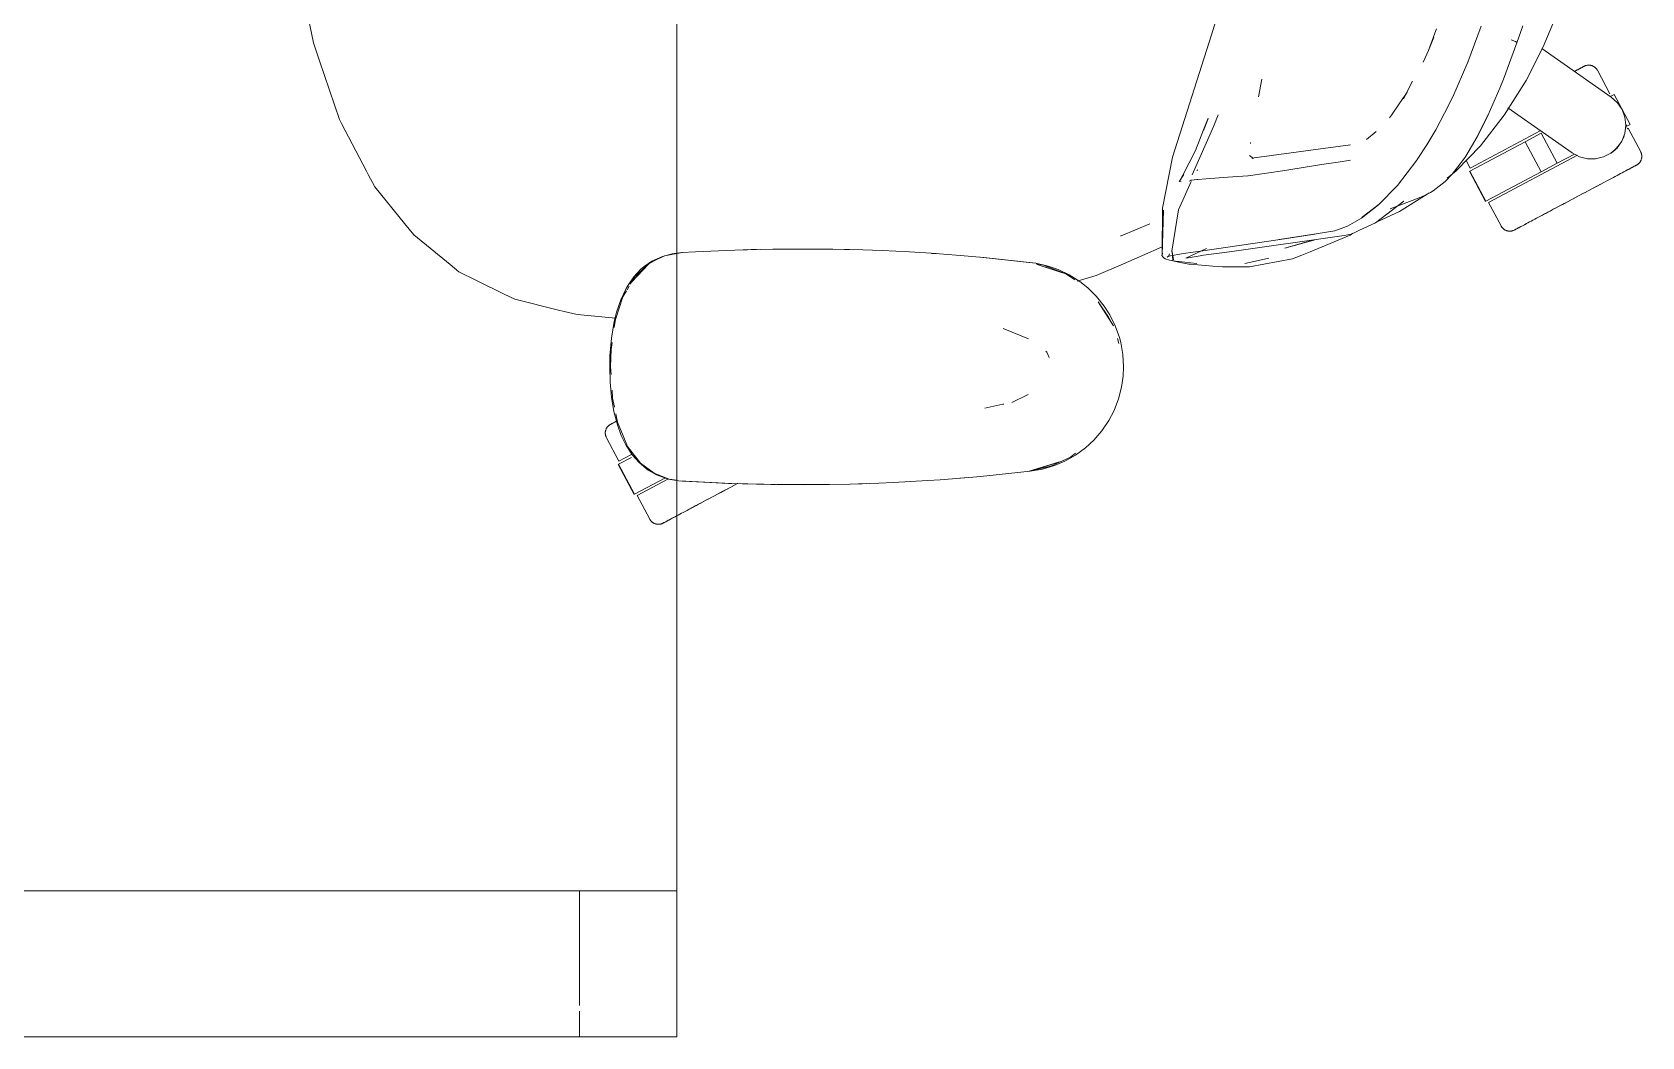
# Model space of a CAD drawing. Header units: millimetres. Extents: x 155920 to 295199, y -4084 to 97293.
# Drawn here: x 223264 to 223926, y 32620 to 33033 of the extents above; entities that cross this region are included whole.
import ezdxf

# ---------------------------------------------------------------- set-up
doc = ezdxf.new("R2010")
doc.units = ezdxf.units.MM
doc.header["$MEASUREMENT"] = 0
doc.layers.add('G-IMPT', color=8, linetype='CONTINUOUS', lineweight=9)
doc.layers.add('I-FURN', color=8, linetype='CONTINUOUS', lineweight=9)

msp = doc.modelspace()

# ---------------------------------------------------------------- linework, layer by layer
at = {"layer": 'G-IMPT'}
for p, q in [((223749.19, 33032.34), (223758.37, 33062.31)), ((223893.18, 33045.43), (223885.66, 33027.45)), ((223377.01, 33042.92), (223379.88, 33029.1)), ((223749.19, 33032.34), (223733.2, 32982.1)), ((223838.39, 33026.03), (223841.11, 33033.11)), ((223838.39, 33026.03), (223840.7, 33031.47)), ((223841.78, 33034.83), (223841.11, 33033.11)), ((223854.62, 33021.15), (223860.08, 33036.03)), ((223874.78, 33029.14), (223877.19, 33036.07)), ((223382.4, 33021.66), (223379.88, 33029.1)), ((223836.2, 33021.18), (223838.39, 33026.03)), ((223869.25, 33014.18), (223874.82, 33029.14)), ((223873.55, 33029.92), (223872.5, 33030.35)), ((223872.5, 33030.35), (223873.09, 33030.12)), ((223873.55, 33029.92), (223873.09, 33030.12)), ((223873.55, 33029.92), (223874.2, 33029.64)), ((223873.55, 33029.92), (223874.38, 33029.54)), ((223874.2, 33029.64), (223874.38, 33029.54)), ((223874.79, 33029.27), (223874.38, 33029.54)), ((223874.38, 33029.54), (223874.78, 33029.32)), ((223874.79, 33029.27), (223874.78, 33029.32)), ((223874.79, 33029.27), (223874.78, 33029.14)), ((223874.82, 33029.14), (223874.79, 33029.27)), ((223878.57, 33013.68), (223885.66, 33027.45)), ((223382.4, 33021.66), (223390.55, 32997.57)), ((223854.62, 33021.15), (223848.44, 33006.92)), ((223769.91, 33014.23), (223768.5, 33006.97)), ((223831.93, 33013.36), (223828.14, 33006.03)), ((223867.77, 33010.49), (223869.25, 33014.18)), ((223869.59, 32999.38), (223878.57, 33013.68)), ((223827.08, 33005.05), (223826.69, 33004.47)), ((223829.64, 33008.8), (223827.08, 33005.05)), ((223829.64, 33008.8), (223828.14, 33006.03)), ((223845.06, 33000.19), (223848.44, 33006.92)), ((223863, 32999.54), (223867.77, 33010.49)), ((223747.9, 32998.18), (223745.87, 32993.08)), ((223745.88, 32993.28), (223747.9, 32998.18)), ((223751.92, 32999.5), (223750.18, 32994.92)), ((223823.19, 32999.34), (223822.44, 32998.23)), ((223826.69, 33004.47), (223823.19, 32999.34)), ((223845.06, 33000.19), (223841.49, 32993.4)), ((223863, 32999.54), (223858.47, 32990.48)), ((223862.78, 32999.09), (223858.47, 32990.48)), ((223863, 32999.54), (223858.78, 32991.08)), ((223869.59, 32999.38), (223859.79, 32986.78)), ((223862.78, 32999.09), (223863, 32999.54)), ((223391.42, 32995.91), (223390.55, 32997.57)), ((223401.72, 32976.4), (223391.42, 32995.91)), ((223750.18, 32994.92), (223741.25, 32974.76)), ((223742.62, 32984.81), (223745.88, 32993.28)), ((223745.87, 32993.08), (223747.67, 32997.61)), ((223816.92, 32992.7), (223813.01, 32989.37)), ((223837.72, 32987.17), (223841.49, 32993.4)), ((223765.23, 32987.75), (223765.28, 32988.1)), ((223793.07, 32985.43), (223765.73, 32981.69)), ((223793.07, 32985.43), (223806.42, 32987.2)), ((223806.42, 32987.2), (223805.95, 32987.06)), ((223837.72, 32987.17), (223833.84, 32981.08)), ((223849.83, 32976.49), (223859.79, 32986.78)), ((223858.47, 32990.48), (223853.74, 32982.49)), ((223858.47, 32990.48), (223858.78, 32991.08)), ((223733.2, 32982.1), (223729, 32961.14)), ((223742.62, 32984.81), (223737.35, 32974.7)), ((223764.88, 32982.8), (223766.44, 32981.56)), ((223765.73, 32981.69), (223766, 32981.64)), ((223766.23, 32981.6), (223766, 32981.64)), ((223780.99, 32976.88), (223792.76, 32978.75)), ((223794.42, 32979.01), (223792.76, 32978.75)), ((223801.25, 32980.07), (223794.42, 32979.01)), ((223801.25, 32980.07), (223806.33, 32980.82)), ((223825.65, 32970.38), (223833.67, 32980.82)), ((223833.67, 32980.82), (223833.84, 32981.08)), ((223848.16, 32975.07), (223852.88, 32981.2)), ((223852.88, 32981.2), (223853.74, 32982.49)), ((223401.72, 32976.4), (223402.45, 32975.03)), ((223405.15, 32969.9), (223402.45, 32975.03)), ((223735.63, 32960.44), (223740.91, 32972.05)), ((223736, 32972.25), (223735.96, 32972.42)), ((223736, 32972.25), (223737.84, 32974.95)), ((223736, 32972.25), (223737.35, 32974.7)), ((223736.02, 32972.12), (223736, 32972.25)), ((223736.71, 32971.97), (223736.02, 32972.12)), ((223739.98, 32972.28), (223740.75, 32972.56)), ((223740.81, 32972.58), (223740.75, 32972.56)), ((223743.27, 32972.87), (223740.81, 32972.58)), ((223743.63, 32976.93), (223743.19, 32976.66)), ((223743.27, 32972.87), (223743.64, 32972.91)), ((223747.05, 32973.16), (223743.64, 32972.91)), ((223747.05, 32973.16), (223755.9, 32973.8)), ((223764.14, 32974.41), (223755.9, 32973.8)), ((223764.22, 32974.42), (223764.14, 32974.41)), ((223764.22, 32974.42), (223779.43, 32976.63)), ((223779.43, 32976.63), (223780.99, 32976.88)), ((223840.4, 32968.18), (223845.27, 32972.04)), ((223848.16, 32975.07), (223845.27, 32972.04)), ((223846.16, 32973.49), (223849.83, 32976.49)), ((223405.15, 32969.9), (223417.36, 32954.76)), ((223817.91, 32962.48), (223825.65, 32970.38)), ((223822.69, 32960.81), (223834.6, 32965.32)), ((223837.91, 32966.87), (223826.46, 32959.75)), ((223836.83, 32966.39), (223834.6, 32965.32)), ((223839.27, 32967.57), (223836.83, 32966.39)), ((223837.91, 32966.87), (223838.68, 32967.37)), ((223839.27, 32967.57), (223840.4, 32968.18)), ((223729.44, 32960.25), (223728.86, 32941.81)), ((223729, 32961.14), (223728.96, 32942.27)), ((223729.44, 32960.25), (223728.96, 32942.27)), ((223735.63, 32960.44), (223732.92, 32943.39)), ((223817.91, 32962.48), (223810.95, 32957.06)), ((223811.17, 32957.39), (223818.12, 32962.79)), ((223811.17, 32957.39), (223814.55, 32959.98)), ((223818.12, 32962.79), (223814.55, 32959.98)), ((223828.35, 32964.04), (223816.7, 32955.13)), ((223826.46, 32959.75), (223817.83, 32955.77)), ((223828.35, 32964.04), (223827.36, 32963.47)), ((223421.12, 32950.1), (223417.36, 32954.76)), ((223723.86, 32954.71), (223712, 32949.79)), ((223799.9, 32951.81), (223792.23, 32950.51)), ((223804.69, 32953.56), (223799.9, 32951.81)), ((223804.69, 32953.56), (223805.11, 32953.78)), ((223810.95, 32957.06), (223805.11, 32953.78)), ((223810.12, 32952.06), (223806.76, 32950.49)), ((223816.7, 32955.13), (223810.12, 32952.06)), ((223436.07, 32937.93), (223421.12, 32950.1)), ((223711.74, 32949.68), (223712, 32949.79)), ((223720.8, 32941.68), (223728.97, 32945.25)), ((223776.46, 32948.12), (223745.59, 32943.56)), ((223756.55, 32943.17), (223803.77, 32949.85)), ((223776.46, 32948.12), (223791.65, 32950.44)), ((223777.06, 32948.21), (223792.23, 32950.51)), ((223777.06, 32948.21), (223791.65, 32950.44)), ((223779.35, 32944.72), (223792.29, 32948.23)), ((223779.35, 32944.72), (223791.24, 32948.08)), ((223806.2, 32950.01), (223789.75, 32943.21)), ((223803.77, 32949.85), (223806.76, 32950.49)), ((223807.37, 32950.78), (223806.2, 32950.01)), ((223519.1, 32939.31), (223515.88, 32937.11)), ((223520.01, 32939.39), (223517.77, 32938.29)), ((223519.1, 32939.31), (223523.42, 32941.3)), ((223520.01, 32939.39), (223524.27, 32941.49)), ((223527.38, 32942.36), (223523.42, 32941.3)), ((223524.27, 32941.49), (223529.31, 32942.43)), ((223529.31, 32942.6), (223527.38, 32942.36)), ((223529.31, 32942.43), (223531.61, 32942.86)), ((223531.39, 32942.86), (223529.31, 32942.6)), ((223537.05, 32943.15), (223531.39, 32942.86)), ((223537.05, 32943.15), (223549.61, 32943.76)), ((223553.16, 32943.88), (223549.61, 32943.76)), ((223568.82, 32944.26), (223553.16, 32943.88)), ((223556.56, 32943.94), (223559.88, 32944.09)), ((223562.1, 32944.09), (223559.88, 32944.09)), ((223568.82, 32944.26), (223573.34, 32944.32)), ((223573.34, 32944.32), (223588.05, 32944.31)), ((223593.52, 32944.24), (223588.05, 32944.31)), ((223593.52, 32944.24), (223605.83, 32943.94)), ((223600.3, 32944.1), (223598.22, 32944.1)), ((223601.96, 32944.02), (223600.3, 32944.1)), ((223613.71, 32943.65), (223605.83, 32943.94)), ((223613.71, 32943.65), (223625.01, 32943.11)), ((223633.88, 32942.55), (223625.01, 32943.11)), ((223633.88, 32942.55), (223644.17, 32941.82)), ((223635.93, 32942.41), (223634.02, 32942.5)), ((223635.93, 32942.41), (223637.34, 32942.28)), ((223655.57, 32940.83), (223644.17, 32941.82)), ((223677.01, 32938.48), (223654.05, 32940.94)), ((223654.05, 32940.94), (223674.19, 32938.81)), ((223677.01, 32938.48), (223655.57, 32940.83)), ((223677.01, 32938.48), (223674.19, 32938.81)), ((223712.97, 32938.26), (223720.8, 32941.68)), ((223728.83, 32941.69), (223729.02, 32942.56)), ((223728.83, 32941.69), (223729.23, 32941.12)), ((223728.86, 32941.81), (223728.96, 32942.27)), ((223728.96, 32942.27), (223729, 32942.45)), ((223729.02, 32942.56), (223729, 32942.45)), ((223729.6, 32940.63), (223729.23, 32941.12)), ((223729.6, 32940.63), (223730.14, 32940.3)), ((223732, 32939.75), (223730.14, 32940.3)), ((223732.09, 32941.51), (223730.99, 32940.95)), ((223731.49, 32941.35), (223730.99, 32940.95)), ((223731.47, 32941.34), (223737.73, 32942.45)), ((223732.09, 32941.51), (223731.47, 32941.34)), ((223731.81, 32941.89), (223731.49, 32941.35)), ((223731.81, 32941.89), (223731.89, 32942.39)), ((223735.28, 32939.22), (223732, 32939.75)), ((223733.61, 32939.81), (223732.92, 32943.39)), ((223733.61, 32939.81), (223732.98, 32943.36)), ((223732.98, 32943.36), (223733.37, 32939.4)), ((223735.69, 32938.96), (223733.37, 32939.4)), ((223735.28, 32939.22), (223735.89, 32939.14)), ((223735.69, 32938.96), (223739.94, 32938.15)), ((223740.58, 32938.62), (223735.89, 32939.14)), ((223745.59, 32943.56), (223737.73, 32942.45)), ((223747.14, 32944.54), (223738.7, 32940.54)), ((223738.7, 32940.54), (223739.57, 32940.69)), ((223739.57, 32940.69), (223744.59, 32941.52)), ((223740.58, 32938.62), (223743.17, 32938.41)), ((223744.59, 32941.52), (223745.89, 32941.73)), ((223756.55, 32943.17), (223745.89, 32941.73)), ((223762.97, 32938.4), (223772.27, 32940.44)), ((223764.83, 32936.99), (223782.53, 32940.23)), ((223772.27, 32940.44), (223772.85, 32940.6)), ((223782.53, 32940.23), (223786.38, 32941.82)), ((223789.75, 32943.21), (223786.38, 32941.82)), ((223436.07, 32937.93), (223439.72, 32934.95)), ((223439.72, 32934.95), (223446.89, 32931.43)), ((223511.69, 32932.93), (223509.25, 32929.47)), ((223510.18, 32929.83), (223512.06, 32932.98)), ((223510.87, 32930.89), (223517.77, 32938.29)), ((223510.87, 32930.89), (223512.15, 32932.36)), ((223514.56, 32935.97), (223511.69, 32932.93)), ((223512.06, 32932.98), (223517.77, 32938.29)), ((223512.28, 32932.52), (223515.36, 32936.05)), ((223514.56, 32935.97), (223515.88, 32937.11)), ((223517.77, 32938.29), (223515.36, 32936.05)), ((223677.01, 32938.48), (223681.97, 32937.33)), ((223677.08, 32938.27), (223680.14, 32937.69)), ((223689.36, 32934.08), (223677.5, 32937.9)), ((223686.65, 32934.98), (223677.5, 32937.9)), ((223680.14, 32937.69), (223689.36, 32934.08)), ((223686.1, 32935.88), (223681.97, 32937.33)), ((223690.68, 32933.69), (223686.1, 32935.88)), ((223689.36, 32934.08), (223686.65, 32934.98)), ((223689.36, 32934.08), (223692.94, 32931.66)), ((223690.68, 32933.69), (223695.01, 32930.96)), ((223701.84, 32933.4), (223694.02, 32931.15)), ((223701.84, 32933.4), (223712.97, 32938.26)), ((223740.41, 32938.11), (223739.94, 32938.15)), ((223749.74, 32937.3), (223740.41, 32938.11)), ((223749.74, 32937.3), (223753.69, 32936.96)), ((223753.69, 32936.96), (223757.86, 32936.96)), ((223764.83, 32936.99), (223757.86, 32936.96)), ((223458.35, 32925.78), (223446.89, 32931.43)), ((223458.35, 32925.78), (223462.72, 32923.63)), ((223506.23, 32923.46), (223508.44, 32928.1)), ((223507.1, 32924.68), (223508.56, 32927.13)), ((223508.44, 32928.1), (223509.25, 32929.47)), ((223508.84, 32927.6), (223509.71, 32929.04)), ((223698.31, 32928.33), (223695.01, 32930.96)), ((223701.92, 32924.79), (223698.31, 32928.33)), ((223462.72, 32923.63), (223480.66, 32919.23)), ((223480.66, 32919.23), (223483.03, 32918.65)), ((223504.07, 32915.29), (223507.1, 32924.68)), ((223504.5, 32918.37), (223506.23, 32923.46)), ((223701.92, 32924.79), (223705.11, 32920.81)), ((223708.97, 32912.66), (223702.65, 32922.61)), ((223706.81, 32916.33), (223702.65, 32922.61)), ((223707.37, 32917.26), (223705.11, 32920.81)), ((223488.32, 32917.35), (223483.03, 32918.65)), ((223504.2, 32915.91), (223488.32, 32917.35)), ((223503.52, 32914.45), (223502.4, 32907.69)), ((223504.5, 32918.37), (223503.52, 32914.45)), ((223503.61, 32912), (223504.07, 32915.29)), ((223708.97, 32912.66), (223706.81, 32916.33)), ((223709.62, 32912.75), (223707.37, 32917.26)), ((223709.62, 32912.75), (223711.33, 32907.98)), ((223501.83, 32900.37), (223502.4, 32907.69)), ((223502.34, 32903.03), (223502.73, 32905.81)), ((223663.49, 32911.58), (223663.84, 32911.51)), ((223663.49, 32911.58), (223673.91, 32907.44)), ((223710.53, 32907.54), (223711.15, 32905.51)), ((223711.89, 32905.85), (223711.33, 32907.98)), ((223712.77, 32900.9), (223711.89, 32905.85)), ((223501.83, 32900.37), (223501.74, 32895.86)), ((223502.34, 32903.03), (223502.11, 32895.86)), ((223681.44, 32901.91), (223681.14, 32902.36)), ((223682.45, 32899.69), (223681.44, 32901.91)), ((223713.07, 32895.86), (223712.77, 32900.9)), ((223501.74, 32895.86), (223501.92, 32889.53)), ((223502.3, 32892.75), (223502.11, 32895.86)), ((223713.07, 32895.86), (223712.89, 32892.02)), ((223502.48, 32883.38), (223501.92, 32889.53)), ((223502.9, 32883.04), (223502.7, 32886.24)), ((223712.25, 32887.5), (223710.99, 32882.64)), ((223712.25, 32887.5), (223712.89, 32892.02)), ((223502.48, 32883.38), (223503.48, 32877.44)), ((223503.67, 32879.29), (223502.9, 32883.04)), ((223655.99, 32878.88), (223663.42, 32880.45)), ((223663.84, 32880.57), (223663.42, 32880.45)), ((223673.82, 32884.49), (223667.04, 32881.22)), ((223709.15, 32877.92), (223710.99, 32882.64)), ((223504.91, 32871.96), (223503.48, 32877.44)), ((223504.94, 32873.08), (223504.23, 32876.54)), ((223504.94, 32873.08), (223507.26, 32867.45)), ((223706.96, 32873.76), (223704.13, 32869.59)), ((223706.96, 32873.76), (223709.15, 32877.92)), ((223504.91, 32871.96), (223506.5, 32867.63)), ((223508.48, 32863.55), (223506.5, 32867.63)), ((223509.1, 32863.06), (223507.26, 32867.45)), ((223697.37, 32862.59), (223700.81, 32865.76)), ((223704.13, 32869.59), (223700.81, 32865.76)), ((223508.48, 32863.55), (223511.13, 32859.51)), ((223514.32, 32856.27), (223509.1, 32863.06)), ((223511.13, 32859.51), (223513.8, 32856.47)), ((223688.85, 32857.08), (223693.29, 32859.6)), ((223693.33, 32860.29), (223691.22, 32858.69)), ((223697.37, 32862.59), (223693.29, 32859.6)), ((223517.54, 32853.39), (223513.8, 32856.47)), ((223519.95, 32852.1), (223514.32, 32856.27)), ((223520.98, 32851.43), (223517.54, 32853.39)), ((223656.78, 32851.01), (223674.7, 32852.91)), ((223674.19, 32852.91), (223686.65, 32856.74)), ((223674.19, 32852.91), (223677.5, 32853.83)), ((223674.7, 32852.91), (223679.75, 32853.81)), ((223683.16, 32854.96), (223674.75, 32853.04)), ((223686.65, 32856.74), (223677.5, 32853.83)), ((223684.61, 32855.27), (223679.75, 32853.81)), ((223683.16, 32854.96), (223691.22, 32858.69)), ((223688.85, 32857.08), (223684.61, 32855.27)), ((223526.14, 32849.69), (223519.95, 32852.1)), ((223520.98, 32851.43), (223524.62, 32850.04)), ((223525.96, 32849.67), (223524.62, 32850.04)), ((223525.96, 32849.67), (223528.36, 32849.23)), ((223526.14, 32849.69), (223529.31, 32849.21)), ((223530.01, 32848.98), (223528.36, 32849.23)), ((223550.58, 32847.93), (223530.01, 32848.98)), ((223551.79, 32847.89), (223530.01, 32848.98)), ((223530.01, 32848.98), (223531.61, 32848.86)), ((223533.03, 32848.81), (223531.61, 32848.86)), ((223551.79, 32847.89), (223531.61, 32848.86)), ((223571.98, 32847.42), (223550.58, 32847.93)), ((223562.14, 32847.59), (223550.58, 32847.93)), ((223550.58, 32847.93), (223551.79, 32847.89)), ((223571.98, 32847.42), (223551.79, 32847.89)), ((223592.16, 32847.47), (223562.14, 32847.59)), ((223571.98, 32847.42), (223562.14, 32847.59)), ((223562.14, 32847.59), (223581.37, 32847.38)), ((223569.94, 32847.44), (223568.03, 32847.51)), ((223571.98, 32847.46), (223570.4, 32847.45)), ((223592.16, 32847.47), (223571.98, 32847.42)), ((223592.16, 32847.47), (223581.37, 32847.38)), ((223592.16, 32847.47), (223600.58, 32847.63)), ((223612.34, 32848.02), (223600.58, 32847.63)), ((223605.52, 32847.77), (223604.02, 32847.76)), ((223607.45, 32847.88), (223605.52, 32847.77)), ((223612.34, 32848.02), (223618.36, 32848.28)), ((223632.5, 32849.09), (223618.36, 32848.28)), ((223637.59, 32849.41), (223632.5, 32849.09)), ((223637.59, 32849.41), (223652.65, 32850.66)), ((223645.77, 32850.06), (223647.45, 32850.23)), ((223652.65, 32850.66), (223656.78, 32851.01))]:
    msp.add_line(p, q, dxfattribs=at)
at = {"layer": 'I-FURN'}
for p, q in [((223529.31, 32620.33), (223529.31, 34220.33)), ((223529.31, 34220.33), (223529.31, 32620.33)), ((223885.04, 33026.78), (223913.63, 33006.76)), ((223899.34, 33017.83), (223899.8, 33018.07)), ((223900.04, 33018.2), (223899.59, 33017.96)), ((223899.8, 33018.07), (223900.23, 33018.3)), ((223900.45, 33018.42), (223900.04, 33018.2)), ((223900.23, 33018.3), (223900.63, 33018.51)), ((223900.82, 33018.62), (223900.45, 33018.42)), ((223900.63, 33018.51), (223900.98, 33018.7)), ((223901.16, 33018.79), (223900.82, 33018.62)), ((223900.98, 33018.7), (223901.3, 33018.87)), ((223901.46, 33018.95), (223901.16, 33018.79)), ((223901.3, 33018.87), (223901.58, 33019.02)), ((223901.71, 33019.09), (223901.46, 33018.95)), ((223901.58, 33019.02), (223901.82, 33019.15)), ((223901.93, 33019.21), (223901.71, 33019.09)), ((223901.82, 33019.15), (223902.02, 33019.25)), ((223902.11, 33019.3), (223901.93, 33019.21)), ((223902.02, 33019.25), (223902.18, 33019.34)), ((223902.25, 33019.38), (223902.11, 33019.3)), ((223902.18, 33019.34), (223902.31, 33019.4)), ((223902.35, 33019.43), (223902.25, 33019.38)), ((223902.31, 33019.4), (223902.39, 33019.45)), ((223902.41, 33019.46), (223902.35, 33019.43)), ((223902.39, 33019.45), (223902.43, 33019.47)), ((223902.43, 33019.47), (223902.41, 33019.46)), ((223902.43, 33019.47), (223902.58, 33019.55)), ((223902.43, 33019.47), (223902.43, 33019.47)), ((223902.58, 33019.55), (223902.73, 33019.61)), ((223902.73, 33019.61), (223902.87, 33019.67)), ((223902.87, 33019.67), (223903.03, 33019.73)), ((223903.03, 33019.73), (223903.18, 33019.78)), ((223903.18, 33019.78), (223903.33, 33019.82)), ((223903.33, 33019.82), (223903.49, 33019.86)), ((223903.49, 33019.86), (223903.65, 33019.89)), ((223903.65, 33019.89), (223903.81, 33019.91)), ((223903.81, 33019.91), (223903.97, 33019.93)), ((223903.97, 33019.93), (223904.13, 33019.94)), ((223904.13, 33019.94), (223904.29, 33019.94)), ((223904.29, 33019.94), (223904.45, 33019.94)), ((223904.45, 33019.94), (223904.61, 33019.93)), ((223904.61, 33019.93), (223904.77, 33019.92)), ((223904.77, 33019.92), (223904.93, 33019.9)), ((223904.93, 33019.9), (223905.09, 33019.87)), ((223905.09, 33019.87), (223905.25, 33019.84)), ((223905.25, 33019.84), (223905.41, 33019.8)), ((223905.41, 33019.8), (223905.56, 33019.75)), ((223905.56, 33019.75), (223905.71, 33019.7)), ((223905.71, 33019.7), (223905.86, 33019.64)), ((223905.86, 33019.64), (223906.01, 33019.57)), ((223906.01, 33019.57), (223906.16, 33019.5)), ((223906.16, 33019.5), (223906.3, 33019.43)), ((223906.3, 33019.43), (223906.44, 33019.35)), ((223906.44, 33019.35), (223906.57, 33019.26)), ((223906.57, 33019.26), (223906.71, 33019.17)), ((223906.71, 33019.17), (223906.83, 33019.07)), ((223906.83, 33019.07), (223906.96, 33018.97)), ((223906.96, 33018.97), (223907.08, 33018.86)), ((223907.08, 33018.86), (223907.19, 33018.75)), ((223907.19, 33018.75), (223907.3, 33018.63)), ((223907.3, 33018.63), (223907.41, 33018.51)), ((223907.41, 33018.51), (223907.51, 33018.38)), ((223907.51, 33018.38), (223907.61, 33018.25)), ((223907.61, 33018.25), (223907.7, 33018.12)), ((223907.7, 33018.12), (223907.78, 33017.98)), ((223907.78, 33017.98), (223907.86, 33017.84)), ((223898.3, 33017.27), (223898.84, 33017.56)), ((223899.11, 33017.71), (223898.6, 33017.43)), ((223898.84, 33017.56), (223899.34, 33017.83)), ((223899.59, 33017.96), (223899.11, 33017.71)), ((223907.86, 33017.84), (223907.89, 33017.81)), ((223913.04, 33008.12), (223907.89, 33017.81)), ((223913.39, 33007.18), (223914.79, 33007.92)), ((223913.48, 33007.22), (223913.39, 33007.18)), ((223913.63, 33006.76), (223916.14, 33004.5)), ((223921.36, 32995.56), (223914.79, 33007.92)), ((223897.57, 32983.83), (223871.14, 33002.34)), ((223916.14, 33004.5), (223918.03, 33001.72)), ((223918.03, 33001.72), (223919.21, 32998.55)), ((223919.21, 32998.55), (223919.59, 32995.2)), ((223855.64, 32977.6), (223884.34, 32992.86)), ((223878.17, 32988.45), (223884.81, 32991.98)), ((223891.38, 32979.62), (223884.81, 32991.98)), ((223919.16, 32991.86), (223917.95, 32988.71)), ((223919.59, 32995.2), (223919.16, 32991.86)), ((223919.56, 32995.57), (223919.96, 32994.82)), ((223921.36, 32995.56), (223919.96, 32994.82)), ((223919.96, 32994.82), (223920.05, 32994.86)), ((223920.17, 32993.79), (223920.55, 32993.99)), ((223925.7, 32984.31), (223920.55, 32993.99)), ((223855.46, 32976.37), (223878.17, 32988.45)), ((223884.74, 32976.09), (223878.17, 32988.45)), ((223916.01, 32985.95), (223913.47, 32983.73)), ((223913.76, 32983.93), (223915.18, 32985.09)), ((223915.18, 32985.09), (223917.47, 32987.87)), ((223917.95, 32988.71), (223916.01, 32985.95)), ((223853.97, 32980.76), (223855.64, 32977.6)), ((223863.16, 32963.48), (223899.76, 32982.94)), ((223891.38, 32979.62), (223884.74, 32976.09)), ((223898.44, 32983.37), (223891.38, 32979.62)), ((223900.55, 32982.25), (223897.57, 32983.83)), ((223903.82, 32981.42), (223900.55, 32982.25)), ((223907.19, 32981.39), (223903.82, 32981.42)), ((223910.47, 32982.18), (223907.19, 32981.39)), ((223913.47, 32983.73), (223910.47, 32982.18)), ((223923.05, 32978.34), (223922.75, 32978.18)), ((223922.9, 32978.25), (223923.18, 32978.4)), ((223923.31, 32978.47), (223923.05, 32978.34)), ((223923.18, 32978.4), (223923.42, 32978.53)), ((223923.53, 32978.59), (223923.31, 32978.47)), ((223923.42, 32978.53), (223923.62, 32978.64)), ((223923.71, 32978.69), (223923.53, 32978.59)), ((223923.62, 32978.64), (223923.78, 32978.72)), ((223923.85, 32978.76), (223923.71, 32978.69)), ((223923.78, 32978.72), (223923.9, 32978.79)), ((223923.95, 32978.81), (223923.85, 32978.76)), ((223923.9, 32978.79), (223923.98, 32978.83)), ((223924.01, 32978.85), (223923.95, 32978.81)), ((223923.98, 32978.83), (223924.02, 32978.85)), ((223924.03, 32978.86), (223924.01, 32978.85)), ((223924.02, 32978.85), (223924.03, 32978.86)), ((223924.07, 32978.88), (223924.03, 32978.86)), ((223924.21, 32978.96), (223924.07, 32978.88)), ((223924.35, 32979.04), (223924.21, 32978.96)), ((223924.48, 32979.13), (223924.35, 32979.04)), ((223924.61, 32979.23), (223924.48, 32979.13)), ((223924.73, 32979.33), (223924.61, 32979.23)), ((223924.85, 32979.44), (223924.73, 32979.33)), ((223924.97, 32979.55), (223924.85, 32979.44)), ((223925.08, 32979.66), (223924.97, 32979.55)), ((223925.19, 32979.78), (223925.08, 32979.66)), ((223925.29, 32979.91), (223925.19, 32979.78)), ((223925.39, 32980.04), (223925.29, 32979.91)), ((223925.48, 32980.17), (223925.39, 32980.04)), ((223925.57, 32980.3), (223925.48, 32980.17)), ((223925.65, 32980.44), (223925.57, 32980.3)), ((223925.73, 32980.59), (223925.65, 32980.44)), ((223925.7, 32984.31), (223925.77, 32984.16)), ((223925.8, 32980.73), (223925.73, 32980.59)), ((223925.77, 32984.16), (223925.84, 32984.02)), ((223925.86, 32980.88), (223925.8, 32980.73)), ((223925.84, 32984.02), (223925.9, 32983.87)), ((223925.92, 32981.03), (223925.86, 32980.88)), ((223925.9, 32983.87), (223925.95, 32983.72)), ((223925.97, 32981.18), (223925.92, 32981.03)), ((223925.95, 32983.72), (223926, 32983.56)), ((223926.02, 32981.34), (223925.97, 32981.18)), ((223926, 32983.56), (223926.04, 32983.41)), ((223926.06, 32981.49), (223926.02, 32981.34)), ((223926.04, 32983.41), (223926.08, 32983.25)), ((223926.1, 32981.65), (223926.06, 32981.49)), ((223926.08, 32983.25), (223926.11, 32983.09)), ((223926.12, 32981.81), (223926.1, 32981.65)), ((223926.11, 32983.09), (223926.14, 32982.93)), ((223926.14, 32981.97), (223926.12, 32981.81)), ((223926.14, 32982.93), (223926.15, 32982.77)), ((223926.16, 32982.13), (223926.14, 32981.97)), ((223926.15, 32982.77), (223926.16, 32982.61)), ((223926.16, 32982.61), (223926.17, 32982.45)), ((223926.17, 32982.29), (223926.16, 32982.13)), ((223926.17, 32982.45), (223926.17, 32982.29)), ((223855.29, 32976.28), (223861.86, 32963.92)), ((223862.03, 32964.01), (223855.46, 32976.37)), ((223884.74, 32976.09), (223862.03, 32964.01)), ((223910.26, 32971.53), (223911.15, 32972.01)), ((223911.15, 32972.01), (223912.02, 32972.47)), ((223912.02, 32972.47), (223912.86, 32972.92)), ((223912.86, 32972.92), (223913.69, 32973.36)), ((223913.69, 32973.36), (223914.49, 32973.78)), ((223914.49, 32973.78), (223915.26, 32974.2)), ((223915.26, 32974.2), (223916.01, 32974.59)), ((223916.01, 32974.59), (223916.74, 32974.98)), ((223916.74, 32974.98), (223917.43, 32975.35)), ((223917.43, 32975.35), (223918.09, 32975.7)), ((223918.09, 32975.7), (223918.73, 32976.04)), ((223918.73, 32976.04), (223919.33, 32976.36)), ((223919.64, 32976.52), (223919.06, 32976.21)), ((223919.33, 32976.36), (223919.9, 32976.66)), ((223920.19, 32976.82), (223919.64, 32976.52)), ((223919.9, 32976.66), (223920.43, 32976.94)), ((223920.71, 32977.09), (223920.19, 32976.82)), ((223920.43, 32976.94), (223920.93, 32977.21)), ((223921.19, 32977.35), (223920.71, 32977.09)), ((223920.93, 32977.21), (223921.4, 32977.46)), ((223921.64, 32977.58), (223921.19, 32977.35)), ((223921.4, 32977.46), (223921.83, 32977.69)), ((223922.05, 32977.8), (223921.64, 32977.58)), ((223921.83, 32977.69), (223922.22, 32977.9)), ((223922.42, 32978), (223922.05, 32977.8)), ((223922.22, 32977.9), (223922.58, 32978.08)), ((223922.75, 32978.18), (223922.42, 32978)), ((223922.58, 32978.08), (223922.9, 32978.25)), ((223898.16, 32965.1), (223897.16, 32964.57)), ((223897.62, 32964.81), (223898.62, 32965.35)), ((223899.16, 32965.64), (223898.16, 32965.1)), ((223898.62, 32965.35), (223899.63, 32965.88)), ((223900.17, 32966.17), (223899.16, 32965.64)), ((223899.63, 32965.88), (223900.63, 32966.42)), ((223901.17, 32966.7), (223900.17, 32966.17)), ((223900.63, 32966.42), (223901.63, 32966.95)), ((223902.17, 32967.23), (223901.17, 32966.7)), ((223901.63, 32966.95), (223902.63, 32967.48)), ((223903.17, 32967.76), (223902.17, 32967.23)), ((223902.63, 32967.48), (223903.62, 32968)), ((223904.15, 32968.29), (223903.17, 32967.76)), ((223903.62, 32968), (223904.6, 32968.53)), ((223905.13, 32968.81), (223904.15, 32968.29)), ((223904.6, 32968.53), (223905.58, 32969.05)), ((223906.1, 32969.32), (223905.13, 32968.81)), ((223905.58, 32969.05), (223906.54, 32969.56)), ((223907.06, 32969.83), (223906.1, 32969.32)), ((223906.54, 32969.56), (223907.49, 32970.06)), ((223908, 32970.33), (223907.06, 32969.83)), ((223907.49, 32970.06), (223908.43, 32970.56)), ((223908.93, 32970.83), (223908, 32970.33)), ((223908.43, 32970.56), (223909.35, 32971.05)), ((223909.85, 32971.31), (223908.93, 32970.83)), ((223909.35, 32971.05), (223910.26, 32971.53)), ((223863.16, 32963.48), (223868.31, 32953.79)), ((223885.77, 32958.51), (223884.92, 32958.06)), ((223885.31, 32958.27), (223886.17, 32958.73)), ((223886.64, 32958.98), (223885.77, 32958.51)), ((223886.17, 32958.73), (223887.05, 32959.19)), ((223887.53, 32959.45), (223886.64, 32958.98)), ((223887.05, 32959.19), (223887.94, 32959.67)), ((223888.43, 32959.93), (223887.53, 32959.45)), ((223887.94, 32959.67), (223888.85, 32960.15)), ((223889.35, 32960.42), (223888.43, 32959.93)), ((223888.85, 32960.15), (223889.78, 32960.65)), ((223890.29, 32960.92), (223889.35, 32960.42)), ((223889.78, 32960.65), (223890.73, 32961.15)), ((223891.24, 32961.42), (223890.29, 32960.92)), ((223890.73, 32961.15), (223891.69, 32961.66)), ((223892.21, 32961.94), (223891.24, 32961.42)), ((223891.69, 32961.66), (223892.65, 32962.17)), ((223893.18, 32962.45), (223892.21, 32961.94)), ((223892.65, 32962.17), (223893.63, 32962.69)), ((223894.17, 32962.98), (223893.18, 32962.45)), ((223893.63, 32962.69), (223894.62, 32963.22)), ((223895.16, 32963.5), (223894.17, 32962.98)), ((223894.62, 32963.22), (223895.61, 32963.75)), ((223896.15, 32964.03), (223895.16, 32963.5)), ((223895.61, 32963.75), (223896.61, 32964.28)), ((223897.16, 32964.57), (223896.15, 32964.03)), ((223896.61, 32964.28), (223897.62, 32964.81)), ((223868.33, 32953.75), (223868.31, 32953.79)), ((223868.41, 32953.61), (223868.33, 32953.75)), ((223868.49, 32953.48), (223868.41, 32953.61)), ((223868.58, 32953.34), (223868.49, 32953.48)), ((223868.68, 32953.21), (223868.58, 32953.34)), ((223868.78, 32953.09), (223868.68, 32953.21)), ((223868.89, 32952.97), (223868.78, 32953.09)), ((223869, 32952.85), (223868.89, 32952.97)), ((223869.11, 32952.74), (223869, 32952.85)), ((223869.23, 32952.63), (223869.11, 32952.74)), ((223869.36, 32952.53), (223869.23, 32952.63)), ((223869.49, 32952.43), (223869.36, 32952.53)), ((223869.62, 32952.34), (223869.49, 32952.43)), ((223869.75, 32952.25), (223869.62, 32952.34)), ((223869.89, 32952.17), (223869.75, 32952.25)), ((223870.03, 32952.09), (223869.89, 32952.17)), ((223870.18, 32952.02), (223870.03, 32952.09)), ((223870.33, 32951.96), (223870.18, 32952.02)), ((223870.48, 32951.9), (223870.33, 32951.96)), ((223870.63, 32951.85), (223870.48, 32951.9)), ((223870.78, 32951.8), (223870.63, 32951.85)), ((223870.94, 32951.76), (223870.78, 32951.8)), ((223873.01, 32951.82), (223872.86, 32951.78)), ((223873.16, 32951.87), (223873.01, 32951.82)), ((223873.32, 32951.92), (223873.16, 32951.87)), ((223873.47, 32951.99), (223873.32, 32951.92)), ((223873.61, 32952.05), (223873.47, 32951.99)), ((223873.76, 32952.13), (223873.61, 32952.05)), ((223873.8, 32952.15), (223873.76, 32952.13)), ((223873.76, 32952.13), (223873.78, 32952.14)), ((223873.76, 32952.13), (223873.76, 32952.13)), ((223873.78, 32952.14), (223873.84, 32952.17)), ((223873.89, 32952.19), (223873.8, 32952.15)), ((223873.84, 32952.17), (223873.94, 32952.22)), ((223874.01, 32952.26), (223873.89, 32952.19)), ((223873.94, 32952.22), (223874.08, 32952.3)), ((223874.17, 32952.35), (223874.01, 32952.26)), ((223874.08, 32952.3), (223874.26, 32952.39)), ((223874.37, 32952.45), (223874.17, 32952.35)), ((223874.26, 32952.39), (223874.48, 32952.51)), ((223874.61, 32952.58), (223874.37, 32952.45)), ((223874.48, 32952.51), (223874.73, 32952.65)), ((223874.89, 32952.73), (223874.61, 32952.58)), ((223874.73, 32952.65), (223875.03, 32952.8)), ((223875.21, 32952.9), (223874.89, 32952.73)), ((223875.03, 32952.8), (223875.37, 32952.98)), ((223875.56, 32953.09), (223875.21, 32952.9)), ((223875.37, 32952.98), (223875.74, 32953.18)), ((223875.96, 32953.3), (223875.56, 32953.09)), ((223875.74, 32953.18), (223876.15, 32953.4)), ((223876.39, 32953.52), (223875.96, 32953.3)), ((223876.15, 32953.4), (223876.6, 32953.64)), ((223876.85, 32953.77), (223876.39, 32953.52)), ((223876.6, 32953.64), (223877.08, 32953.89)), ((223877.35, 32954.04), (223876.85, 32953.77)), ((223877.08, 32953.89), (223877.6, 32954.17)), ((223877.89, 32954.32), (223877.35, 32954.04)), ((223877.6, 32954.17), (223878.15, 32954.46)), ((223878.46, 32954.63), (223877.89, 32954.32)), ((223878.15, 32954.46), (223878.73, 32954.77)), ((223878.73, 32954.77), (223879.35, 32955.1)), ((223879.35, 32955.1), (223879.99, 32955.44)), ((223879.99, 32955.44), (223880.67, 32955.8)), ((223880.67, 32955.8), (223881.38, 32956.18)), ((223881.38, 32956.18), (223882.12, 32956.57)), ((223882.12, 32956.57), (223882.88, 32956.98)), ((223882.88, 32956.98), (223883.66, 32957.39)), ((223883.66, 32957.39), (223884.48, 32957.83)), ((223884.48, 32957.83), (223885.31, 32958.27)), ((223871.1, 32951.73), (223870.94, 32951.76)), ((223871.26, 32951.7), (223871.1, 32951.73)), ((223871.42, 32951.68), (223871.26, 32951.7)), ((223871.58, 32951.66), (223871.42, 32951.68)), ((223871.74, 32951.66), (223871.58, 32951.66)), ((223871.9, 32951.65), (223871.74, 32951.66)), ((223872.06, 32951.66), (223871.9, 32951.65)), ((223872.22, 32951.67), (223872.06, 32951.66)), ((223872.38, 32951.69), (223872.22, 32951.67)), ((223872.54, 32951.71), (223872.38, 32951.69)), ((223872.7, 32951.74), (223872.54, 32951.71)), ((223872.86, 32951.78), (223872.7, 32951.74)), ((223502.21, 32872.28), (223502.35, 32872.35)), ((223502.44, 32872.4), (223502.28, 32872.32)), ((223502.35, 32872.35), (223502.53, 32872.45)), ((223502.64, 32872.51), (223502.44, 32872.4)), ((223502.53, 32872.45), (223502.75, 32872.56)), ((223502.89, 32872.64), (223502.64, 32872.51)), ((223502.75, 32872.56), (223503.01, 32872.7)), ((223503.16, 32872.78), (223502.89, 32872.64)), ((223503.01, 32872.7), (223503.31, 32872.86)), ((223503.48, 32872.95), (223503.16, 32872.78)), ((223503.31, 32872.86), (223503.64, 32873.04)), ((223503.84, 32873.14), (223503.48, 32872.95)), ((223503.64, 32873.04), (223504.01, 32873.24)), ((223504.23, 32873.35), (223503.84, 32873.14)), ((223504.01, 32873.24), (223504.42, 32873.45)), ((223504.66, 32873.58), (223504.23, 32873.35)), ((223499.89, 32868.75), (223499.9, 32868.91)), ((223499.89, 32868.59), (223499.89, 32868.75)), ((223499.9, 32868.43), (223499.89, 32868.59)), ((223499.9, 32868.91), (223499.92, 32869.07)), ((223499.91, 32868.27), (223499.9, 32868.43)), ((223499.93, 32868.11), (223499.91, 32868.27)), ((223499.92, 32869.07), (223499.94, 32869.23)), ((223499.95, 32867.95), (223499.93, 32868.11)), ((223499.94, 32869.23), (223499.97, 32869.39)), ((223499.98, 32867.79), (223499.95, 32867.95)), ((223499.97, 32869.39), (223500, 32869.55)), ((223500.02, 32867.63), (223499.98, 32867.79)), ((223500, 32869.55), (223500.04, 32869.7)), ((223500.06, 32867.48), (223500.02, 32867.63)), ((223500.04, 32869.7), (223500.09, 32869.86)), ((223500.11, 32867.32), (223500.06, 32867.48)), ((223500.09, 32869.86), (223500.14, 32870.01)), ((223500.16, 32867.17), (223500.11, 32867.32)), ((223500.14, 32870.01), (223500.2, 32870.16)), ((223500.22, 32867.02), (223500.16, 32867.17)), ((223500.2, 32870.16), (223500.26, 32870.31)), ((223500.29, 32866.87), (223500.22, 32867.02)), ((223500.26, 32870.31), (223500.33, 32870.45)), ((223500.36, 32866.73), (223500.29, 32866.87)), ((223500.33, 32870.45), (223500.41, 32870.6)), ((223500.36, 32866.73), (223505.51, 32857.05)), ((223500.41, 32870.6), (223500.49, 32870.73)), ((223500.49, 32870.73), (223500.58, 32870.87)), ((223500.58, 32870.87), (223500.67, 32871)), ((223500.67, 32871), (223500.77, 32871.13)), ((223500.77, 32871.13), (223500.87, 32871.25)), ((223500.87, 32871.25), (223500.98, 32871.37)), ((223500.98, 32871.37), (223501.09, 32871.49)), ((223501.09, 32871.49), (223501.21, 32871.6)), ((223501.21, 32871.6), (223501.33, 32871.71)), ((223501.33, 32871.71), (223501.45, 32871.81)), ((223501.45, 32871.81), (223501.58, 32871.9)), ((223501.58, 32871.9), (223501.72, 32872)), ((223501.72, 32872), (223501.85, 32872.08)), ((223501.85, 32872.08), (223501.99, 32872.16)), ((223501.99, 32872.16), (223502.03, 32872.18)), ((223502.03, 32872.18), (223502.05, 32872.19)), ((223502.04, 32872.18), (223502.03, 32872.18)), ((223502.08, 32872.21), (223502.04, 32872.18)), ((223502.05, 32872.19), (223502.11, 32872.22)), ((223502.16, 32872.25), (223502.08, 32872.21)), ((223502.11, 32872.22), (223502.21, 32872.28)), ((223502.28, 32872.32), (223502.16, 32872.25)), ((223505.51, 32857.05), (223510.71, 32859.81)), ((223505.16, 32855.72), (223511.73, 32843.36)), ((223505.33, 32855.81), (223510.62, 32858.63)), ((223511.9, 32843.45), (223505.33, 32855.81)), ((223524.41, 32850.1), (223511.9, 32843.45)), ((223513.03, 32842.92), (223525.69, 32849.65)), ((223551.04, 32846.14), (223550.04, 32845.61)), ((223550.5, 32845.86), (223551.5, 32846.39)), ((223552.04, 32846.67), (223551.04, 32846.14)), ((223551.5, 32846.39), (223552.5, 32846.92)), ((223553.04, 32847.2), (223552.04, 32846.67)), ((223552.5, 32846.92), (223553.49, 32847.45)), ((223554.02, 32847.73), (223553.04, 32847.2)), ((223553.49, 32847.45), (223554.47, 32847.97)), ((223513.03, 32842.92), (223518.18, 32833.23)), ((223538.3, 32839.37), (223537.4, 32838.89)), ((223537.81, 32839.11), (223538.72, 32839.59)), ((223539.22, 32839.86), (223538.3, 32839.37)), ((223538.72, 32839.59), (223539.65, 32840.09)), ((223540.16, 32840.36), (223539.22, 32839.86)), ((223539.65, 32840.09), (223540.6, 32840.59)), ((223541.11, 32840.86), (223540.16, 32840.36)), ((223540.6, 32840.59), (223541.56, 32841.1)), ((223542.08, 32841.38), (223541.11, 32840.86)), ((223541.56, 32841.1), (223542.52, 32841.61)), ((223543.05, 32841.89), (223542.08, 32841.38)), ((223542.52, 32841.61), (223543.5, 32842.13)), ((223544.04, 32842.42), (223543.05, 32841.89)), ((223543.5, 32842.13), (223544.49, 32842.66)), ((223545.03, 32842.94), (223544.04, 32842.42)), ((223544.49, 32842.66), (223545.48, 32843.19)), ((223546.02, 32843.47), (223545.03, 32842.94)), ((223545.48, 32843.19), (223546.48, 32843.72)), ((223547.03, 32844.01), (223546.02, 32843.47)), ((223546.48, 32843.72), (223547.49, 32844.25)), ((223548.03, 32844.54), (223547.03, 32844.01)), ((223547.49, 32844.25), (223548.49, 32844.79)), ((223549.03, 32845.08), (223548.03, 32844.54)), ((223548.49, 32844.79), (223549.5, 32845.32)), ((223550.04, 32845.61), (223549.03, 32845.08)), ((223549.5, 32845.32), (223550.5, 32845.86)), ((223518.2, 32833.19), (223518.18, 32833.23)), ((223518.28, 32833.05), (223518.2, 32833.19)), ((223518.36, 32832.92), (223518.28, 32833.05)), ((223518.45, 32832.78), (223518.36, 32832.92)), ((223518.55, 32832.65), (223518.45, 32832.78)), ((223518.65, 32832.53), (223518.55, 32832.65)), ((223525.83, 32832.74), (223525.43, 32832.53)), ((223525.61, 32832.62), (223526.02, 32832.84)), ((223526.26, 32832.96), (223525.83, 32832.74)), ((223526.02, 32832.84), (223526.47, 32833.08)), ((223526.72, 32833.21), (223526.26, 32832.96)), ((223526.47, 32833.08), (223526.95, 32833.33)), ((223527.22, 32833.48), (223526.72, 32833.21)), ((223526.95, 32833.33), (223527.47, 32833.61)), ((223527.76, 32833.76), (223527.22, 32833.48)), ((223527.47, 32833.61), (223528.02, 32833.9)), ((223528.33, 32834.07), (223527.76, 32833.76)), ((223528.02, 32833.9), (223528.6, 32834.21)), ((223528.6, 32834.21), (223529.22, 32834.54)), ((223529.22, 32834.54), (223529.86, 32834.88)), ((223529.86, 32834.88), (223530.54, 32835.24)), ((223530.54, 32835.24), (223531.25, 32835.62)), ((223531.25, 32835.62), (223531.99, 32836.01)), ((223531.99, 32836.01), (223532.75, 32836.42)), ((223532.75, 32836.42), (223533.53, 32836.83)), ((223533.53, 32836.83), (223534.35, 32837.27)), ((223534.35, 32837.27), (223535.18, 32837.71)), ((223535.64, 32837.95), (223534.79, 32837.5)), ((223535.18, 32837.71), (223536.04, 32838.17)), ((223536.51, 32838.42), (223535.64, 32837.95)), ((223536.04, 32838.17), (223536.92, 32838.63)), ((223537.4, 32838.89), (223536.51, 32838.42)), ((223536.92, 32838.63), (223537.81, 32839.11)), ((223518.76, 32832.41), (223518.65, 32832.53)), ((223518.87, 32832.29), (223518.76, 32832.41)), ((223518.98, 32832.18), (223518.87, 32832.29)), ((223519.1, 32832.07), (223518.98, 32832.18)), ((223519.23, 32831.97), (223519.1, 32832.07)), ((223519.36, 32831.87), (223519.23, 32831.97)), ((223519.49, 32831.78), (223519.36, 32831.87)), ((223519.62, 32831.69), (223519.49, 32831.78)), ((223519.76, 32831.61), (223519.62, 32831.69)), ((223519.9, 32831.53), (223519.76, 32831.61)), ((223520.05, 32831.46), (223519.9, 32831.53)), ((223520.2, 32831.4), (223520.05, 32831.46)), ((223520.35, 32831.34), (223520.2, 32831.4)), ((223520.5, 32831.29), (223520.35, 32831.34)), ((223520.65, 32831.24), (223520.5, 32831.29)), ((223520.81, 32831.2), (223520.65, 32831.24)), ((223520.97, 32831.17), (223520.81, 32831.2)), ((223521.13, 32831.14), (223520.97, 32831.17)), ((223521.29, 32831.12), (223521.13, 32831.14)), ((223521.45, 32831.1), (223521.29, 32831.12)), ((223521.61, 32831.1), (223521.45, 32831.1)), ((223521.77, 32831.09), (223521.61, 32831.1)), ((223521.93, 32831.1), (223521.77, 32831.09)), ((223522.09, 32831.11), (223521.93, 32831.1)), ((223522.25, 32831.13), (223522.09, 32831.11)), ((223522.41, 32831.15), (223522.25, 32831.13)), ((223522.57, 32831.18), (223522.41, 32831.15)), ((223522.73, 32831.22), (223522.57, 32831.18)), ((223522.88, 32831.26), (223522.73, 32831.22)), ((223523.03, 32831.31), (223522.88, 32831.26)), ((223523.19, 32831.36), (223523.03, 32831.31)), ((223523.34, 32831.43), (223523.19, 32831.36)), ((223523.48, 32831.49), (223523.34, 32831.43)), ((223523.63, 32831.57), (223523.48, 32831.49)), ((223523.67, 32831.59), (223523.63, 32831.57)), ((223523.63, 32831.57), (223523.65, 32831.58)), ((223523.63, 32831.57), (223523.63, 32831.57)), ((223523.65, 32831.58), (223523.71, 32831.61)), ((223523.76, 32831.63), (223523.67, 32831.59)), ((223523.71, 32831.61), (223523.81, 32831.66)), ((223523.88, 32831.7), (223523.76, 32831.63)), ((223523.81, 32831.66), (223523.95, 32831.74)), ((223524.04, 32831.79), (223523.88, 32831.7)), ((223523.95, 32831.74), (223524.13, 32831.83)), ((223524.24, 32831.89), (223524.04, 32831.79)), ((223524.13, 32831.83), (223524.35, 32831.95)), ((223524.48, 32832.02), (223524.24, 32831.89)), ((223524.35, 32831.95), (223524.6, 32832.09)), ((223524.76, 32832.17), (223524.48, 32832.02)), ((223524.6, 32832.09), (223524.9, 32832.24)), ((223525.08, 32832.34), (223524.76, 32832.17)), ((223524.9, 32832.24), (223525.24, 32832.42)), ((223525.43, 32832.53), (223525.08, 32832.34)), ((223525.24, 32832.42), (223525.61, 32832.62)), ((223489.31, 32680.33), (222769.31, 32680.33)), ((223094.31, 32680.33), (223529.31, 32680.33)), ((223529.31, 32680.33), (223489.31, 32680.33)), ((223489.31, 32633.22), (223489.31, 32680.33)), ((223489.31, 32633.22), (223489.31, 32680.33)), ((223529.31, 32620.33), (223529.31, 32680.33)), ((223529.31, 32680.33), (223529.31, 32620.33)), ((223489.31, 32620.33), (223489.31, 32630.9)), ((223489.31, 32620.33), (223489.31, 32630.9)), ((223529.31, 32620.33), (222729.31, 32620.33)), ((222729.31, 32620.33), (223529.31, 32620.33)), ((223529.31, 32620.33), (222729.31, 32620.33)), ((222769.31, 32620.33), (223489.31, 32620.33)), ((223489.31, 32620.33), (223529.31, 32620.33))]:
    msp.add_line(p, q, dxfattribs=at)
for points in [[(223919.56, 32995.57), (223919.57, 32995.34), (223919.57, 32994.8), (223919.53, 32994.13), (223919.49, 32993.76)], [(223916.62, 32986.66), (223916.29, 32986.24), (223915.95, 32985.81), (223915.53, 32985.43)]]:
    msp.add_open_spline(points, degree=3, dxfattribs=at)
msp.add_open_spline([(223918.97, 32991.15), (223918.82, 32990.69), (223918.6, 32990.06), (223918.3, 32989.42), (223918.23, 32989.27)], degree=3, knots=[-0.6, -0.6, -0.6, -0.6, -0.5, -0.4680239, -0.4680239, -0.4680239, -0.4680239], dxfattribs=at)

doc.saveas('drawing.dxf')
